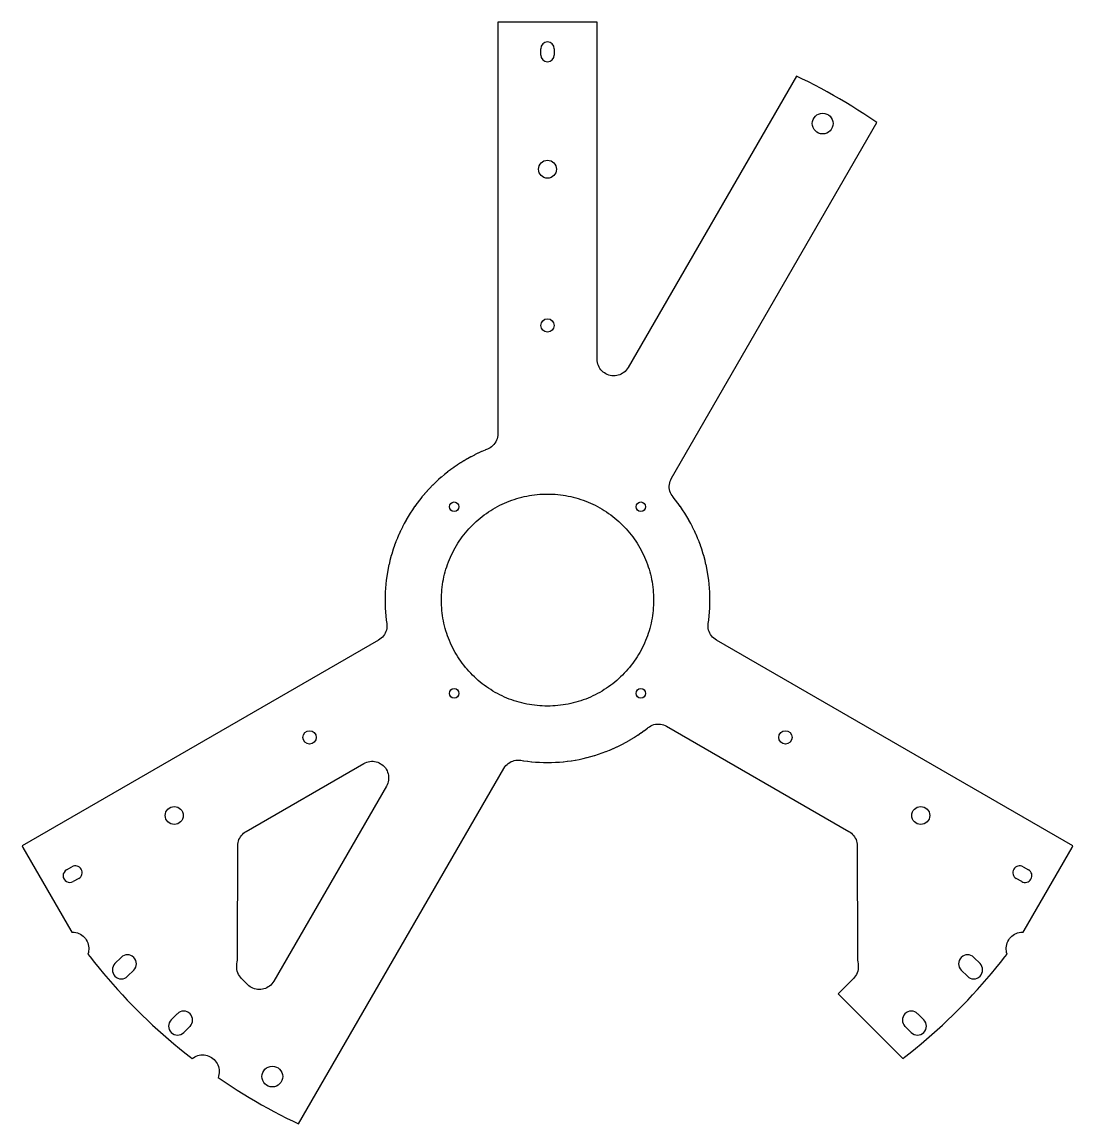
# Model space of a CAD drawing. Header units: millimetres. Extents: x -201 to 201, y -201 to 221.
import ezdxf

# ---------------------------------------------------------------- set-up
doc = ezdxf.new("R2010")
doc.units = ezdxf.units.MM

msp = doc.modelspace()

# ---------------------------------------------------------------- linework, layer by layer
for p, q in [((-18.35, 221.49, 6.35), (-19.05, 221.43, 6.35)), ((-19.05, 221.43, 6.35), (-19.05, 221.33, 6.35)), ((-19.05, 221.33, 6.35), (-19.05, 63.7, 6.35)), ((18.35, 221.49, 6.35), (-18.35, 221.49, 6.35)), ((19.05, 221.43, 6.35), (18.35, 221.49, 6.35)), ((19.05, 221.33, 6.35), (19.05, 221.43, 6.35)), ((19.05, 92.25, 6.35), (19.05, 221.33, 6.35)), ((-2.6, 208.85, 6.35), (-2.6, 211.26, 6.35)), ((2.6, 211.26, 6.35), (2.6, 208.85, 6.35)), ((95.37, 200.75, 6.35), (30.9, 89.08, 6.35)), ((97.48, 199.73, 6.35), (95.37, 200.75, 6.35)), ((99.93, 198.52, 6.35), (97.48, 199.73, 6.35)), ((102.35, 197.28, 6.35), (99.93, 198.52, 6.35)), ((104.77, 196.01, 6.35), (102.35, 197.28, 6.35)), ((107.17, 194.71, 6.35), (104.77, 196.01, 6.35)), ((109.55, 193.38, 6.35), (107.17, 194.71, 6.35)), ((111.91, 192.02, 6.35), (109.55, 193.38, 6.35)), ((114.26, 190.63, 6.35), (111.91, 192.02, 6.35)), ((116.59, 189.21, 6.35), (114.26, 190.63, 6.35)), ((118.9, 187.77, 6.35), (116.59, 189.21, 6.35)), ((121.2, 186.3, 6.35), (118.9, 187.77, 6.35)), ((123.48, 184.79, 6.35), (121.2, 186.3, 6.35)), ((47.5, 46.7, 6.35), (126.17, 182.96, 6.35)), ((125.73, 183.26, 6.35), (123.48, 184.79, 6.35)), ((126.17, 182.96, 6.35), (125.73, 183.26, 6.35)), ((19.08, 91.64, 6.35), (19.05, 92.25, 6.35)), ((19.17, 91.03, 6.35), (19.08, 91.64, 6.35)), ((19.32, 90.43, 6.35), (19.17, 91.03, 6.35)), ((19.52, 89.85, 6.35), (19.32, 90.43, 6.35)), ((19.78, 89.29, 6.35), (19.52, 89.85, 6.35)), ((20.09, 88.76, 6.35), (19.78, 89.29, 6.35)), ((20.46, 88.27, 6.35), (20.09, 88.76, 6.35)), ((30.9, 89.08, 6.35), (30.57, 88.56, 6.35)), ((20.87, 87.81, 6.35), (20.46, 88.27, 6.35)), ((21.32, 87.39, 6.35), (20.87, 87.81, 6.35)), ((21.81, 87.02, 6.35), (21.32, 87.39, 6.35)), ((22.33, 86.69, 6.35), (21.81, 87.02, 6.35)), ((22.88, 86.42, 6.35), (22.33, 86.69, 6.35)), ((23.46, 86.21, 6.35), (22.88, 86.42, 6.35)), ((24.06, 86.05, 6.35), (23.46, 86.21, 6.35)), ((24.66, 85.95, 6.35), (24.06, 86.05, 6.35)), ((25.28, 85.91, 6.35), (24.66, 85.95, 6.35)), ((25.89, 85.92, 6.35), (25.28, 85.91, 6.35)), ((26.5, 86, 6.35), (25.89, 85.92, 6.35)), ((27.1, 86.14, 6.35), (26.5, 86, 6.35)), ((27.69, 86.33, 6.35), (27.1, 86.14, 6.35)), ((28.25, 86.58, 6.35), (27.69, 86.33, 6.35)), ((28.79, 86.88, 6.35), (28.25, 86.58, 6.35)), ((29.29, 87.24, 6.35), (28.79, 86.88, 6.35)), ((29.76, 87.64, 6.35), (29.29, 87.24, 6.35)), ((30.18, 88.08, 6.35), (29.76, 87.64, 6.35)), ((30.57, 88.56, 6.35), (30.18, 88.08, 6.35)), ((-19.05, 63.7, 6.35), (-19.08, 63.07, 6.35)), ((-20.95, 59.17, 6.35), (-21.42, 58.75, 6.35)), ((-20.52, 59.63, 6.35), (-20.95, 59.17, 6.35)), ((-20.14, 60.14, 6.35), (-20.52, 59.63, 6.35)), ((-19.82, 60.68, 6.35), (-20.14, 60.14, 6.35)), ((-19.54, 61.24, 6.35), (-19.82, 60.68, 6.35)), ((-19.33, 61.84, 6.35), (-19.54, 61.24, 6.35)), ((-19.17, 62.45, 6.35), (-19.33, 61.84, 6.35)), ((-19.08, 63.07, 6.35), (-19.17, 62.45, 6.35)), ((-29.3, 54.9, 6.35), (-29.37, 54.86, 6.35)), ((-28.01, 55.57, 6.35), (-29.3, 54.9, 6.35)), ((-27.94, 55.6, 6.35), (-28.01, 55.57, 6.35)), ((-26.64, 56.24, 6.35), (-27.94, 55.6, 6.35)), ((-26.57, 56.27, 6.35), (-26.64, 56.24, 6.35)), ((-25.25, 56.88, 6.35), (-26.57, 56.27, 6.35)), ((-25.18, 56.91, 6.35), (-25.25, 56.88, 6.35)), ((-23.85, 57.48, 6.35), (-25.18, 56.91, 6.35)), ((-23.78, 57.51, 6.35), (-23.85, 57.48, 6.35)), ((-23.04, 57.8, 6.35), (-23.78, 57.51, 6.35)), ((-22.47, 58.06, 6.35), (-23.04, 57.8, 6.35)), ((-21.93, 58.38, 6.35), (-22.47, 58.06, 6.35)), ((-21.42, 58.75, 6.35), (-21.93, 58.38, 6.35)), ((-35.86, 50.86, 6.35), (-37.04, 50.01, 6.35)), ((-35.8, 50.9, 6.35), (-35.86, 50.86, 6.35)), ((-34.61, 51.72, 6.35), (-35.8, 50.9, 6.35)), ((-34.54, 51.76, 6.35), (-34.61, 51.72, 6.35)), ((-33.33, 52.55, 6.35), (-34.54, 51.76, 6.35)), ((-33.26, 52.6, 6.35), (-33.33, 52.55, 6.35)), ((-32.03, 53.36, 6.35), (-33.26, 52.6, 6.35)), ((-31.96, 53.4, 6.35), (-32.03, 53.36, 6.35)), ((-30.71, 54.13, 6.35), (-31.96, 53.4, 6.35)), ((-30.64, 54.16, 6.35), (-30.71, 54.13, 6.35)), ((-29.37, 54.86, 6.35), (-30.64, 54.16, 6.35)), ((-40.68, 47.1, 6.35), (-41.76, 46.14, 6.35)), ((-40.62, 47.15, 6.35), (-40.68, 47.1, 6.35)), ((-39.51, 48.08, 6.35), (-40.62, 47.15, 6.35)), ((-39.45, 48.13, 6.35), (-39.51, 48.08, 6.35)), ((-38.32, 49.03, 6.35), (-39.45, 48.13, 6.35)), ((-38.25, 49.08, 6.35), (-38.32, 49.03, 6.35)), ((-37.1, 49.96, 6.35), (-38.25, 49.08, 6.35)), ((-37.04, 50.01, 6.35), (-37.1, 49.96, 6.35)), ((47.2, 46.13, 6.35), (47.5, 46.7, 6.35)), ((-45.1, 42.88, 6.35), (-46.08, 41.82, 6.35)), ((-45.04, 42.94, 6.35), (-45.1, 42.88, 6.35)), ((-44.03, 43.98, 6.35), (-45.04, 42.94, 6.35)), ((-43.98, 44.03, 6.35), (-44.03, 43.98, 6.35)), ((-42.94, 45.04, 6.35), (-43.98, 44.03, 6.35)), ((-42.88, 45.1, 6.35), (-42.94, 45.04, 6.35)), ((-41.82, 46.08, 6.35), (-42.88, 45.1, 6.35)), ((-41.76, 46.14, 6.35), (-41.82, 46.08, 6.35)), ((46.65, 43.65, 6.35), (46.69, 44.29, 6.35)), ((46.67, 43.01, 6.35), (46.65, 43.65, 6.35)), ((46.75, 42.38, 6.35), (46.67, 43.01, 6.35)), ((46.69, 44.29, 6.35), (46.8, 44.92, 6.35)), ((46.9, 41.75, 6.35), (46.75, 42.38, 6.35)), ((46.8, 44.92, 6.35), (46.97, 45.54, 6.35)), ((46.97, 45.54, 6.35), (47.2, 46.13, 6.35)), ((-49.08, 38.25, 6.35), (-49.96, 37.1, 6.35)), ((-49.03, 38.32, 6.35), (-49.08, 38.25, 6.35)), ((-48.13, 39.45, 6.35), (-49.03, 38.32, 6.35)), ((-48.08, 39.51, 6.35), (-48.13, 39.45, 6.35)), ((-47.15, 40.62, 6.35), (-48.08, 39.51, 6.35)), ((-47.1, 40.68, 6.35), (-47.15, 40.62, 6.35)), ((-46.14, 41.76, 6.35), (-47.1, 40.68, 6.35)), ((-46.08, 41.82, 6.35), (-46.14, 41.76, 6.35)), ((-14.63, 37.92, 6.35), (-13.69, 38.26, 6.35)), ((-13.69, 38.26, 6.35), (-12.75, 38.59, 6.35)), ((-12.75, 38.59, 6.35), (-11.8, 38.89, 6.35)), ((-11.8, 38.89, 6.35), (-10.84, 39.17, 6.35)), ((-10.84, 39.17, 6.35), (-9.87, 39.42, 6.35)), ((-9.87, 39.42, 6.35), (-8.9, 39.65, 6.35)), ((-8.9, 39.65, 6.35), (-7.93, 39.86, 6.35)), ((-7.93, 39.86, 6.35), (-6.95, 40.04, 6.35)), ((-6.95, 40.04, 6.35), (-5.96, 40.2, 6.35)), ((-5.96, 40.2, 6.35), (-4.97, 40.33, 6.35)), ((-4.97, 40.33, 6.35), (-3.98, 40.44, 6.35)), ((-3.98, 40.44, 6.35), (-2.99, 40.53, 6.35)), ((-2.99, 40.53, 6.35), (-1.99, 40.59, 6.35)), ((-1.99, 40.59, 6.35), (-1, 40.63, 6.35)), ((-1, 40.63, 6.35), (0, 40.64, 6.35)), ((0, 40.64, 6.35), (1, 40.63, 6.35)), ((1, 40.63, 6.35), (1.99, 40.59, 6.35)), ((1.99, 40.59, 6.35), (2.99, 40.53, 6.35)), ((2.99, 40.53, 6.35), (3.98, 40.44, 6.35)), ((3.98, 40.44, 6.35), (4.97, 40.33, 6.35)), ((4.97, 40.33, 6.35), (5.96, 40.2, 6.35)), ((5.96, 40.2, 6.35), (6.95, 40.04, 6.35)), ((6.95, 40.04, 6.35), (7.93, 39.86, 6.35)), ((7.93, 39.86, 6.35), (8.9, 39.65, 6.35)), ((8.9, 39.65, 6.35), (9.87, 39.42, 6.35)), ((9.87, 39.42, 6.35), (10.84, 39.17, 6.35)), ((10.84, 39.17, 6.35), (11.8, 38.89, 6.35)), ((11.8, 38.89, 6.35), (12.75, 38.59, 6.35)), ((12.75, 38.59, 6.35), (13.69, 38.26, 6.35)), ((13.69, 38.26, 6.35), (14.63, 37.92, 6.35)), ((47.11, 41.15, 6.35), (46.9, 41.75, 6.35)), ((47.38, 40.57, 6.35), (47.11, 41.15, 6.35)), ((47.7, 40.02, 6.35), (47.38, 40.57, 6.35)), ((48.09, 39.5, 6.35), (47.7, 40.02, 6.35)), ((48.13, 39.45, 6.35), (48.09, 39.5, 6.35)), ((49.03, 38.32, 6.35), (48.13, 39.45, 6.35)), ((49.08, 38.25, 6.35), (49.03, 38.32, 6.35)), ((49.96, 37.1, 6.35), (49.08, 38.25, 6.35)), ((-51.76, 34.54, 6.35), (-52.55, 33.33, 6.35)), ((-51.72, 34.61, 6.35), (-51.76, 34.54, 6.35)), ((-50.9, 35.8, 6.35), (-51.72, 34.61, 6.35)), ((-50.86, 35.86, 6.35), (-50.9, 35.8, 6.35)), ((-50.01, 37.04, 6.35), (-50.86, 35.86, 6.35)), ((-49.96, 37.1, 6.35), (-50.01, 37.04, 6.35)), ((-23.4, 33.23, 6.35), (-22.58, 33.79, 6.35)), ((-22.58, 33.79, 6.35), (-21.74, 34.33, 6.35)), ((-21.74, 34.33, 6.35), (-20.89, 34.86, 6.35)), ((-20.89, 34.86, 6.35), (-20.03, 35.36, 6.35)), ((-20.03, 35.36, 6.35), (-19.16, 35.84, 6.35)), ((-19.16, 35.84, 6.35), (-18.27, 36.3, 6.35)), ((-18.27, 36.3, 6.35), (-17.38, 36.74, 6.35)), ((-17.38, 36.74, 6.35), (-16.47, 37.15, 6.35)), ((-16.47, 37.15, 6.35), (-15.55, 37.55, 6.35)), ((-15.55, 37.55, 6.35), (-14.63, 37.92, 6.35)), ((14.63, 37.92, 6.35), (15.55, 37.55, 6.35)), ((15.55, 37.55, 6.35), (16.47, 37.15, 6.35)), ((16.47, 37.15, 6.35), (17.38, 36.74, 6.35)), ((17.38, 36.74, 6.35), (18.27, 36.3, 6.35)), ((18.27, 36.3, 6.35), (19.16, 35.84, 6.35)), ((19.16, 35.84, 6.35), (20.03, 35.36, 6.35)), ((20.03, 35.36, 6.35), (20.89, 34.86, 6.35)), ((20.89, 34.86, 6.35), (21.74, 34.33, 6.35)), ((21.74, 34.33, 6.35), (22.58, 33.79, 6.35)), ((22.58, 33.79, 6.35), (23.4, 33.23, 6.35)), ((50.01, 37.04, 6.35), (49.96, 37.1, 6.35)), ((50.86, 35.86, 6.35), (50.01, 37.04, 6.35)), ((50.9, 35.8, 6.35), (50.86, 35.86, 6.35)), ((51.72, 34.61, 6.35), (50.9, 35.8, 6.35)), ((51.76, 34.54, 6.35), (51.72, 34.61, 6.35)), ((52.55, 33.33, 6.35), (51.76, 34.54, 6.35)), ((-54.16, 30.64, 6.35), (-54.86, 29.37, 6.35)), ((-54.13, 30.71, 6.35), (-54.16, 30.64, 6.35)), ((-53.4, 31.96, 6.35), (-54.13, 30.71, 6.35)), ((-53.36, 32.03, 6.35), (-53.4, 31.96, 6.35)), ((-52.6, 33.26, 6.35), (-53.36, 32.03, 6.35)), ((-52.55, 33.33, 6.35), (-52.6, 33.26, 6.35)), ((-28.02, 29.43, 6.35), (-27.29, 30.11, 6.35)), ((-27.29, 30.11, 6.35), (-26.54, 30.77, 6.35)), ((-26.54, 30.77, 6.35), (-25.78, 31.42, 6.35)), ((-25.78, 31.42, 6.35), (-25, 32.04, 6.35)), ((-25, 32.04, 6.35), (-24.21, 32.64, 6.35)), ((-24.21, 32.64, 6.35), (-23.4, 33.23, 6.35)), ((23.4, 33.23, 6.35), (24.21, 32.64, 6.35)), ((24.21, 32.64, 6.35), (25, 32.04, 6.35)), ((25, 32.04, 6.35), (25.78, 31.42, 6.35)), ((25.78, 31.42, 6.35), (26.54, 30.77, 6.35)), ((26.54, 30.77, 6.35), (27.29, 30.11, 6.35)), ((27.29, 30.11, 6.35), (28.02, 29.43, 6.35)), ((52.6, 33.26, 6.35), (52.55, 33.33, 6.35)), ((53.36, 32.03, 6.35), (52.6, 33.26, 6.35)), ((53.4, 31.96, 6.35), (53.36, 32.03, 6.35)), ((54.13, 30.71, 6.35), (53.4, 31.96, 6.35)), ((54.16, 30.64, 6.35), (54.13, 30.71, 6.35)), ((54.86, 29.37, 6.35), (54.16, 30.64, 6.35)), ((-56.27, 26.57, 6.35), (-56.88, 25.25, 6.35)), ((-56.24, 26.64, 6.35), (-56.27, 26.57, 6.35)), ((-55.6, 27.94, 6.35), (-56.24, 26.64, 6.35)), ((-55.57, 28.01, 6.35), (-55.6, 27.94, 6.35)), ((-54.9, 29.3, 6.35), (-55.57, 28.01, 6.35)), ((-54.86, 29.37, 6.35), (-54.9, 29.3, 6.35)), ((-32.04, 25, 6.35), (-31.42, 25.78, 6.35)), ((-31.42, 25.78, 6.35), (-30.77, 26.54, 6.35)), ((-30.77, 26.54, 6.35), (-30.11, 27.29, 6.35)), ((-30.11, 27.29, 6.35), (-29.43, 28.02, 6.35)), ((-29.43, 28.02, 6.35), (-28.74, 28.74, 6.35)), ((-28.74, 28.74, 6.35), (-28.02, 29.43, 6.35)), ((28.02, 29.43, 6.35), (28.74, 28.74, 6.35)), ((28.74, 28.74, 6.35), (29.43, 28.02, 6.35)), ((29.43, 28.02, 6.35), (30.11, 27.29, 6.35)), ((30.11, 27.29, 6.35), (30.77, 26.54, 6.35)), ((30.77, 26.54, 6.35), (31.42, 25.78, 6.35)), ((31.42, 25.78, 6.35), (32.04, 25, 6.35)), ((54.9, 29.3, 6.35), (54.86, 29.37, 6.35)), ((55.57, 28.01, 6.35), (54.9, 29.3, 6.35)), ((55.6, 27.94, 6.35), (55.57, 28.01, 6.35)), ((56.24, 26.64, 6.35), (55.6, 27.94, 6.35)), ((56.27, 26.57, 6.35), (56.24, 26.64, 6.35)), ((56.88, 25.25, 6.35), (56.27, 26.57, 6.35)), ((-58.07, 22.36, 6.35), (-58.58, 21, 6.35)), ((-58.05, 22.43, 6.35), (-58.07, 22.36, 6.35)), ((-57.51, 23.78, 6.35), (-58.05, 22.43, 6.35)), ((-57.48, 23.85, 6.35), (-57.51, 23.78, 6.35)), ((-56.91, 25.18, 6.35), (-57.48, 23.85, 6.35)), ((-56.88, 25.25, 6.35), (-56.91, 25.18, 6.35)), ((-34.86, 20.89, 6.35), (-34.33, 21.74, 6.35)), ((-34.33, 21.74, 6.35), (-33.79, 22.58, 6.35)), ((-33.79, 22.58, 6.35), (-33.23, 23.4, 6.35)), ((-33.23, 23.4, 6.35), (-32.64, 24.21, 6.35)), ((-32.64, 24.21, 6.35), (-32.04, 25, 6.35)), ((32.04, 25, 6.35), (32.64, 24.21, 6.35)), ((32.64, 24.21, 6.35), (33.23, 23.4, 6.35)), ((33.23, 23.4, 6.35), (33.79, 22.58, 6.35)), ((33.79, 22.58, 6.35), (34.33, 21.74, 6.35)), ((34.33, 21.74, 6.35), (34.86, 20.89, 6.35)), ((56.91, 25.18, 6.35), (56.88, 25.25, 6.35)), ((57.48, 23.85, 6.35), (56.91, 25.18, 6.35)), ((57.51, 23.78, 6.35), (57.48, 23.85, 6.35)), ((58.05, 22.43, 6.35), (57.51, 23.78, 6.35)), ((58.07, 22.36, 6.35), (58.05, 22.43, 6.35)), ((58.58, 21, 6.35), (58.07, 22.36, 6.35)), ((-59.56, 18.03, 6.35), (-59.96, 16.63, 6.35)), ((-59.54, 18.1, 6.35), (-59.56, 18.03, 6.35)), ((-59.1, 19.48, 6.35), (-59.54, 18.1, 6.35)), ((-59.08, 19.56, 6.35), (-59.1, 19.48, 6.35)), ((-58.6, 20.93, 6.35), (-59.08, 19.56, 6.35)), ((-58.58, 21, 6.35), (-58.6, 20.93, 6.35)), ((-37.15, 16.47, 6.35), (-36.74, 17.38, 6.35)), ((-36.74, 17.38, 6.35), (-36.3, 18.27, 6.35)), ((-36.3, 18.27, 6.35), (-35.84, 19.16, 6.35)), ((-35.84, 19.16, 6.35), (-35.36, 20.03, 6.35)), ((-35.36, 20.03, 6.35), (-34.86, 20.89, 6.35)), ((34.86, 20.89, 6.35), (35.36, 20.03, 6.35)), ((35.36, 20.03, 6.35), (35.84, 19.16, 6.35)), ((35.84, 19.16, 6.35), (36.3, 18.27, 6.35)), ((36.3, 18.27, 6.35), (36.74, 17.38, 6.35)), ((36.74, 17.38, 6.35), (37.15, 16.47, 6.35)), ((58.6, 20.93, 6.35), (58.58, 21, 6.35)), ((59.08, 19.56, 6.35), (58.6, 20.93, 6.35)), ((59.1, 19.48, 6.35), (59.08, 19.56, 6.35)), ((59.54, 18.1, 6.35), (59.1, 19.48, 6.35)), ((59.56, 18.03, 6.35), (59.54, 18.1, 6.35)), ((59.96, 16.63, 6.35), (59.56, 18.03, 6.35)), ((-60.73, 13.6, 6.35), (-61.03, 12.18, 6.35)), ((-60.71, 13.67, 6.35), (-60.73, 13.6, 6.35)), ((-60.37, 15.08, 6.35), (-60.71, 13.67, 6.35)), ((-60.36, 15.16, 6.35), (-60.37, 15.08, 6.35)), ((-59.99, 16.56, 6.35), (-60.36, 15.16, 6.35)), ((-59.96, 16.63, 6.35), (-59.99, 16.56, 6.35)), ((-38.89, 11.8, 6.35), (-38.59, 12.75, 6.35)), ((-38.59, 12.75, 6.35), (-38.26, 13.69, 6.35)), ((-38.26, 13.69, 6.35), (-37.92, 14.63, 6.35)), ((-37.92, 14.63, 6.35), (-37.55, 15.55, 6.35)), ((-37.55, 15.55, 6.35), (-37.15, 16.47, 6.35)), ((37.15, 16.47, 6.35), (37.55, 15.55, 6.35)), ((37.55, 15.55, 6.35), (37.92, 14.63, 6.35)), ((37.92, 14.63, 6.35), (38.26, 13.69, 6.35)), ((38.26, 13.69, 6.35), (38.59, 12.75, 6.35)), ((38.59, 12.75, 6.35), (38.89, 11.8, 6.35)), ((59.99, 16.56, 6.35), (59.96, 16.63, 6.35)), ((60.36, 15.16, 6.35), (59.99, 16.56, 6.35)), ((60.37, 15.08, 6.35), (60.36, 15.16, 6.35)), ((60.71, 13.67, 6.35), (60.37, 15.08, 6.35)), ((60.73, 13.6, 6.35), (60.71, 13.67, 6.35)), ((61.03, 12.18, 6.35), (60.73, 13.6, 6.35)), ((-61.56, 9.09, 6.35), (-61.76, 7.66, 6.35)), ((-61.55, 9.17, 6.35), (-61.56, 9.09, 6.35)), ((-61.32, 10.6, 6.35), (-61.55, 9.17, 6.35)), ((-61.31, 10.68, 6.35), (-61.32, 10.6, 6.35)), ((-61.04, 12.1, 6.35), (-61.31, 10.68, 6.35)), ((-61.03, 12.18, 6.35), (-61.04, 12.1, 6.35)), ((-39.86, 7.93, 6.35), (-39.65, 8.9, 6.35)), ((-39.65, 8.9, 6.35), (-39.42, 9.87, 6.35)), ((-39.42, 9.87, 6.35), (-39.17, 10.84, 6.35)), ((-39.17, 10.84, 6.35), (-38.89, 11.8, 6.35)), ((38.89, 11.8, 6.35), (39.17, 10.84, 6.35)), ((39.17, 10.84, 6.35), (39.42, 9.87, 6.35)), ((39.42, 9.87, 6.35), (39.65, 8.9, 6.35)), ((39.65, 8.9, 6.35), (39.86, 7.93, 6.35)), ((61.04, 12.1, 6.35), (61.03, 12.18, 6.35)), ((61.31, 10.68, 6.35), (61.04, 12.1, 6.35)), ((61.32, 10.6, 6.35), (61.31, 10.68, 6.35)), ((61.55, 9.17, 6.35), (61.32, 10.6, 6.35)), ((61.56, 9.09, 6.35), (61.55, 9.17, 6.35)), ((61.76, 7.66, 6.35), (61.56, 9.09, 6.35)), ((-62.06, 4.54, 6.35), (-62.15, 3.09, 6.35)), ((-61.93, 6.06, 6.35), (-62.06, 4.62, 6.35)), ((-62.06, 4.62, 6.35), (-62.06, 4.54, 6.35)), ((-61.77, 7.58, 6.35), (-61.93, 6.14, 6.35)), ((-61.93, 6.14, 6.35), (-61.93, 6.06, 6.35)), ((-61.76, 7.66, 6.35), (-61.77, 7.58, 6.35)), ((-40.44, 3.98, 6.35), (-40.33, 4.97, 6.35)), ((-40.33, 4.97, 6.35), (-40.2, 5.96, 6.35)), ((-40.2, 5.96, 6.35), (-40.04, 6.95, 6.35)), ((-40.04, 6.95, 6.35), (-39.86, 7.93, 6.35)), ((39.86, 7.93, 6.35), (40.04, 6.95, 6.35)), ((40.04, 6.95, 6.35), (40.2, 5.96, 6.35)), ((40.2, 5.96, 6.35), (40.33, 4.97, 6.35)), ((40.33, 4.97, 6.35), (40.44, 3.98, 6.35)), ((61.77, 7.58, 6.35), (61.76, 7.66, 6.35)), ((61.93, 6.14, 6.35), (61.77, 7.58, 6.35)), ((61.93, 6.06, 6.35), (61.93, 6.14, 6.35)), ((62.06, 4.62, 6.35), (61.93, 6.06, 6.35)), ((62.06, 4.54, 6.35), (62.06, 4.62, 6.35)), ((62.15, 3.09, 6.35), (62.06, 4.54, 6.35)), ((-62.21, 1.49, 6.35), (-62.23, 0.04, 6.35)), ((-62.23, 0.04, 6.35), (-62.23, -0.04, 6.35)), ((-62.16, 3.01, 6.35), (-62.21, 1.57, 6.35)), ((-62.21, 1.57, 6.35), (-62.21, 1.49, 6.35)), ((-62.15, 3.09, 6.35), (-62.16, 3.01, 6.35)), ((-40.64, 0, 6.35), (-40.63, 1, 6.35)), ((-40.63, -1, 6.35), (-40.64, 0, 6.35)), ((-40.63, 1, 6.35), (-40.59, 1.99, 6.35)), ((-40.59, 1.99, 6.35), (-40.53, 2.99, 6.35)), ((-40.53, 2.99, 6.35), (-40.44, 3.98, 6.35)), ((40.44, 3.98, 6.35), (40.53, 2.99, 6.35)), ((40.53, 2.99, 6.35), (40.59, 1.99, 6.35)), ((40.59, 1.99, 6.35), (40.63, 1, 6.35)), ((40.63, 1, 6.35), (40.64, 0, 6.35)), ((40.64, 0, 6.35), (40.63, -1, 6.35)), ((62.16, 3.01, 6.35), (62.15, 3.09, 6.35)), ((62.21, 1.57, 6.35), (62.16, 3.01, 6.35)), ((62.21, 1.49, 6.35), (62.21, 1.57, 6.35)), ((62.23, 0.04, 6.35), (62.21, 1.49, 6.35)), ((62.23, -0.04, 6.35), (62.23, 0.04, 6.35)), ((-62.23, -0.04, 6.35), (-62.21, -1.49, 6.35)), ((-62.21, -1.49, 6.35), (-62.21, -1.57, 6.35)), ((-62.21, -1.57, 6.35), (-62.16, -3.01, 6.35)), ((-62.16, -3.01, 6.35), (-62.15, -3.09, 6.35)), ((-62.15, -3.09, 6.35), (-62.06, -4.54, 6.35)), ((-40.59, -1.99, 6.35), (-40.63, -1, 6.35)), ((-40.53, -2.99, 6.35), (-40.59, -1.99, 6.35)), ((-40.44, -3.98, 6.35), (-40.53, -2.99, 6.35)), ((-40.33, -4.97, 6.35), (-40.44, -3.98, 6.35)), ((40.44, -3.98, 6.35), (40.33, -4.97, 6.35)), ((40.53, -2.99, 6.35), (40.44, -3.98, 6.35)), ((40.59, -1.99, 6.35), (40.53, -2.99, 6.35)), ((40.63, -1, 6.35), (40.59, -1.99, 6.35)), ((62.06, -4.54, 6.35), (62.15, -3.09, 6.35)), ((62.15, -3.09, 6.35), (62.16, -3.01, 6.35)), ((62.16, -3.01, 6.35), (62.21, -1.57, 6.35)), ((62.21, -1.49, 6.35), (62.23, -0.04, 6.35)), ((62.21, -1.57, 6.35), (62.21, -1.49, 6.35)), ((-62.06, -4.54, 6.35), (-62.06, -4.62, 6.35)), ((-62.06, -4.62, 6.35), (-61.93, -6.06, 6.35)), ((-61.93, -6.06, 6.35), (-61.93, -6.14, 6.35)), ((-61.93, -6.14, 6.35), (-61.77, -7.58, 6.35)), ((-61.77, -7.58, 6.35), (-61.76, -7.66, 6.35)), ((-61.76, -7.66, 6.35), (-61.57, -9, 6.35)), ((-40.2, -5.96, 6.35), (-40.33, -4.97, 6.35)), ((-40.04, -6.95, 6.35), (-40.2, -5.96, 6.35)), ((-39.86, -7.93, 6.35), (-40.04, -6.95, 6.35)), ((-39.65, -8.9, 6.35), (-39.86, -7.93, 6.35)), ((39.86, -7.93, 6.35), (39.65, -8.9, 6.35)), ((40.04, -6.95, 6.35), (39.86, -7.93, 6.35)), ((40.2, -5.96, 6.35), (40.04, -6.95, 6.35)), ((40.33, -4.97, 6.35), (40.2, -5.96, 6.35)), ((61.57, -9, 6.35), (61.76, -7.66, 6.35)), ((61.76, -7.66, 6.35), (61.77, -7.58, 6.35)), ((61.77, -7.58, 6.35), (61.93, -6.14, 6.35)), ((61.93, -6.06, 6.35), (62.06, -4.62, 6.35)), ((61.93, -6.14, 6.35), (61.93, -6.06, 6.35)), ((62.06, -4.62, 6.35), (62.06, -4.54, 6.35)), ((-62.17, -12.65, 6.35), (-62.47, -13.2, 6.35)), ((-61.92, -12.08, 6.35), (-62.17, -12.65, 6.35)), ((-61.73, -11.48, 6.35), (-61.92, -12.08, 6.35)), ((-61.6, -10.87, 6.35), (-61.73, -11.48, 6.35)), ((-61.53, -10.25, 6.35), (-61.6, -10.87, 6.35)), ((-61.57, -9, 6.35), (-61.52, -9.62, 6.35)), ((-61.52, -9.62, 6.35), (-61.53, -10.25, 6.35)), ((-39.42, -9.87, 6.35), (-39.65, -8.9, 6.35)), ((-39.17, -10.84, 6.35), (-39.42, -9.87, 6.35)), ((-38.89, -11.8, 6.35), (-39.17, -10.84, 6.35)), ((-38.59, -12.75, 6.35), (-38.89, -11.8, 6.35)), ((38.89, -11.8, 6.35), (38.59, -12.75, 6.35)), ((39.17, -10.84, 6.35), (38.89, -11.8, 6.35)), ((39.42, -9.87, 6.35), (39.17, -10.84, 6.35)), ((39.65, -8.9, 6.35), (39.42, -9.87, 6.35)), ((61.52, -9.62, 6.35), (61.57, -9, 6.35)), ((61.53, -10.25, 6.35), (61.52, -9.62, 6.35)), ((61.6, -10.87, 6.35), (61.53, -10.25, 6.35)), ((61.73, -11.48, 6.35), (61.6, -10.87, 6.35)), ((61.92, -12.08, 6.35), (61.73, -11.48, 6.35)), ((62.17, -12.65, 6.35), (61.92, -12.08, 6.35)), ((62.47, -13.2, 6.35), (62.17, -12.65, 6.35)), ((-64.69, -15.35, 6.35), (-201.2, -94.17, 6.35)), ((-64.17, -15.01, 6.35), (-64.69, -15.35, 6.35)), ((-63.68, -14.62, 6.35), (-64.17, -15.01, 6.35)), ((-63.23, -14.19, 6.35), (-63.68, -14.62, 6.35)), ((-62.82, -13.71, 6.35), (-63.23, -14.19, 6.35)), ((-62.47, -13.2, 6.35), (-62.82, -13.71, 6.35)), ((-38.26, -13.69, 6.35), (-38.59, -12.75, 6.35)), ((-37.92, -14.63, 6.35), (-38.26, -13.69, 6.35)), ((-37.55, -15.55, 6.35), (-37.92, -14.63, 6.35)), ((-37.15, -16.47, 6.35), (-37.55, -15.55, 6.35)), ((-36.74, -17.38, 6.35), (-37.15, -16.47, 6.35)), ((37.15, -16.47, 6.35), (36.74, -17.38, 6.35)), ((37.55, -15.55, 6.35), (37.15, -16.47, 6.35)), ((37.92, -14.63, 6.35), (37.55, -15.55, 6.35)), ((38.26, -13.69, 6.35), (37.92, -14.63, 6.35)), ((38.59, -12.75, 6.35), (38.26, -13.69, 6.35)), ((62.82, -13.71, 6.35), (62.47, -13.2, 6.35)), ((63.23, -14.19, 6.35), (62.82, -13.71, 6.35)), ((63.68, -14.62, 6.35), (63.23, -14.19, 6.35)), ((64.17, -15.01, 6.35), (63.68, -14.62, 6.35)), ((64.69, -15.35, 6.35), (64.17, -15.01, 6.35)), ((201.2, -94.17, 6.35), (64.69, -15.35, 6.35)), ((-36.3, -18.27, 6.35), (-36.74, -17.38, 6.35)), ((-35.84, -19.16, 6.35), (-36.3, -18.27, 6.35)), ((-35.36, -20.03, 6.35), (-35.84, -19.16, 6.35)), ((-34.86, -20.89, 6.35), (-35.36, -20.03, 6.35)), ((-34.33, -21.74, 6.35), (-34.86, -20.89, 6.35)), ((34.86, -20.89, 6.35), (34.33, -21.74, 6.35)), ((35.36, -20.03, 6.35), (34.86, -20.89, 6.35)), ((35.84, -19.16, 6.35), (35.36, -20.03, 6.35)), ((36.3, -18.27, 6.35), (35.84, -19.16, 6.35)), ((36.74, -17.38, 6.35), (36.3, -18.27, 6.35)), ((-33.79, -22.58, 6.35), (-34.33, -21.74, 6.35)), ((-33.23, -23.4, 6.35), (-33.79, -22.58, 6.35)), ((-32.64, -24.21, 6.35), (-33.23, -23.4, 6.35)), ((-32.04, -25, 6.35), (-32.64, -24.21, 6.35)), ((-31.42, -25.78, 6.35), (-32.04, -25, 6.35)), ((32.04, -25, 6.35), (31.42, -25.78, 6.35)), ((32.64, -24.21, 6.35), (32.04, -25, 6.35)), ((33.23, -23.4, 6.35), (32.64, -24.21, 6.35)), ((33.79, -22.58, 6.35), (33.23, -23.4, 6.35)), ((34.33, -21.74, 6.35), (33.79, -22.58, 6.35)), ((-30.77, -26.54, 6.35), (-31.42, -25.78, 6.35)), ((-30.11, -27.29, 6.35), (-30.77, -26.54, 6.35)), ((-29.43, -28.02, 6.35), (-30.11, -27.29, 6.35)), ((-28.74, -28.74, 6.35), (-29.43, -28.02, 6.35)), ((-28.02, -29.43, 6.35), (-28.74, -28.74, 6.35)), ((-27.29, -30.11, 6.35), (-28.02, -29.43, 6.35)), ((28.02, -29.43, 6.35), (27.29, -30.11, 6.35)), ((28.74, -28.74, 6.35), (28.02, -29.43, 6.35)), ((29.43, -28.02, 6.35), (28.74, -28.74, 6.35)), ((30.11, -27.29, 6.35), (29.43, -28.02, 6.35)), ((30.77, -26.54, 6.35), (30.11, -27.29, 6.35)), ((31.42, -25.78, 6.35), (30.77, -26.54, 6.35)), ((-26.54, -30.77, 6.35), (-27.29, -30.11, 6.35)), ((-25.78, -31.42, 6.35), (-26.54, -30.77, 6.35)), ((-25, -32.04, 6.35), (-25.78, -31.42, 6.35)), ((-24.21, -32.64, 6.35), (-25, -32.04, 6.35)), ((-23.4, -33.23, 6.35), (-24.21, -32.64, 6.35)), ((-22.58, -33.79, 6.35), (-23.4, -33.23, 6.35)), ((23.4, -33.23, 6.35), (22.58, -33.79, 6.35)), ((24.21, -32.64, 6.35), (23.4, -33.23, 6.35)), ((25, -32.04, 6.35), (24.21, -32.64, 6.35)), ((25.78, -31.42, 6.35), (25, -32.04, 6.35)), ((26.54, -30.77, 6.35), (25.78, -31.42, 6.35)), ((27.29, -30.11, 6.35), (26.54, -30.77, 6.35)), ((-21.74, -34.33, 6.35), (-22.58, -33.79, 6.35)), ((-20.89, -34.86, 6.35), (-21.74, -34.33, 6.35)), ((-20.03, -35.36, 6.35), (-20.89, -34.86, 6.35)), ((-19.16, -35.84, 6.35), (-20.03, -35.36, 6.35)), ((-18.27, -36.3, 6.35), (-19.16, -35.84, 6.35)), ((-17.38, -36.74, 6.35), (-18.27, -36.3, 6.35)), ((-16.47, -37.15, 6.35), (-17.38, -36.74, 6.35)), ((-15.55, -37.55, 6.35), (-16.47, -37.15, 6.35)), ((-14.63, -37.92, 6.35), (-15.55, -37.55, 6.35)), ((-13.69, -38.26, 6.35), (-14.63, -37.92, 6.35)), ((14.63, -37.92, 6.35), (13.69, -38.26, 6.35)), ((15.55, -37.55, 6.35), (14.63, -37.92, 6.35)), ((16.47, -37.15, 6.35), (15.55, -37.55, 6.35)), ((17.38, -36.74, 6.35), (16.47, -37.15, 6.35)), ((18.27, -36.3, 6.35), (17.38, -36.74, 6.35)), ((19.16, -35.84, 6.35), (18.27, -36.3, 6.35)), ((20.03, -35.36, 6.35), (19.16, -35.84, 6.35)), ((20.89, -34.86, 6.35), (20.03, -35.36, 6.35)), ((21.74, -34.33, 6.35), (20.89, -34.86, 6.35)), ((22.58, -33.79, 6.35), (21.74, -34.33, 6.35)), ((-12.75, -38.59, 6.35), (-13.69, -38.26, 6.35)), ((-11.8, -38.89, 6.35), (-12.75, -38.59, 6.35)), ((-10.84, -39.17, 6.35), (-11.8, -38.89, 6.35)), ((-9.87, -39.42, 6.35), (-10.84, -39.17, 6.35)), ((-8.9, -39.65, 6.35), (-9.87, -39.42, 6.35)), ((-7.93, -39.86, 6.35), (-8.9, -39.65, 6.35)), ((-6.95, -40.04, 6.35), (-7.93, -39.86, 6.35)), ((-5.96, -40.2, 6.35), (-6.95, -40.04, 6.35)), ((-4.97, -40.33, 6.35), (-5.96, -40.2, 6.35)), ((-3.98, -40.44, 6.35), (-4.97, -40.33, 6.35)), ((-2.99, -40.53, 6.35), (-3.98, -40.44, 6.35)), ((-1.99, -40.59, 6.35), (-2.99, -40.53, 6.35)), ((-1, -40.63, 6.35), (-1.99, -40.59, 6.35)), ((0, -40.64, 6.35), (-1, -40.63, 6.35)), ((1, -40.63, 6.35), (0, -40.64, 6.35)), ((1.99, -40.59, 6.35), (1, -40.63, 6.35)), ((2.99, -40.53, 6.35), (1.99, -40.59, 6.35)), ((3.98, -40.44, 6.35), (2.99, -40.53, 6.35)), ((4.97, -40.33, 6.35), (3.98, -40.44, 6.35)), ((5.96, -40.2, 6.35), (4.97, -40.33, 6.35)), ((6.95, -40.04, 6.35), (5.96, -40.2, 6.35)), ((7.93, -39.86, 6.35), (6.95, -40.04, 6.35)), ((8.9, -39.65, 6.35), (7.93, -39.86, 6.35)), ((9.87, -39.42, 6.35), (8.9, -39.65, 6.35)), ((10.84, -39.17, 6.35), (9.87, -39.42, 6.35)), ((11.8, -38.89, 6.35), (10.84, -39.17, 6.35)), ((12.75, -38.59, 6.35), (11.8, -38.89, 6.35)), ((13.69, -38.26, 6.35), (12.75, -38.59, 6.35)), ((35.86, -50.86, 6.35), (37.04, -50.01, 6.35)), ((37.04, -50.01, 6.35), (37.1, -49.96, 6.35)), ((37.1, -49.96, 6.35), (38.25, -49.08, 6.35)), ((38.25, -49.08, 6.35), (38.32, -49.03, 6.35)), ((38.32, -49.03, 6.35), (38.5, -48.89, 6.35)), ((38.5, -48.89, 6.35), (39.01, -48.52, 6.35)), ((39.01, -48.52, 6.35), (39.56, -48.2, 6.35)), ((39.56, -48.2, 6.35), (40.14, -47.94, 6.35)), ((40.14, -47.94, 6.35), (40.74, -47.74, 6.35)), ((40.74, -47.74, 6.35), (41.36, -47.59, 6.35)), ((41.36, -47.59, 6.35), (41.99, -47.52, 6.35)), ((41.99, -47.52, 6.35), (42.62, -47.5, 6.35)), ((42.62, -47.5, 6.35), (43.25, -47.55, 6.35)), ((43.25, -47.55, 6.35), (43.88, -47.66, 6.35)), ((43.88, -47.66, 6.35), (44.49, -47.83, 6.35)), ((44.49, -47.83, 6.35), (45.08, -48.06, 6.35)), ((45.08, -48.06, 6.35), (45.64, -48.35, 6.35)), ((45.64, -48.35, 6.35), (115.46, -88.66, 6.35)), ((29.3, -54.9, 6.35), (29.37, -54.86, 6.35)), ((29.37, -54.86, 6.35), (30.64, -54.16, 6.35)), ((30.64, -54.16, 6.35), (30.71, -54.13, 6.35)), ((30.71, -54.13, 6.35), (31.96, -53.4, 6.35)), ((31.96, -53.4, 6.35), (32.03, -53.36, 6.35)), ((32.03, -53.36, 6.35), (33.26, -52.6, 6.35)), ((33.26, -52.6, 6.35), (33.33, -52.55, 6.35)), ((33.33, -52.55, 6.35), (34.54, -51.76, 6.35)), ((34.54, -51.76, 6.35), (34.61, -51.72, 6.35)), ((34.61, -51.72, 6.35), (35.8, -50.9, 6.35)), ((35.8, -50.9, 6.35), (35.86, -50.86, 6.35)), ((18.1, -59.54, 6.35), (19.48, -59.1, 6.35)), ((19.48, -59.1, 6.35), (19.56, -59.08, 6.35)), ((19.56, -59.08, 6.35), (20.93, -58.6, 6.35)), ((20.93, -58.6, 6.35), (21, -58.58, 6.35)), ((21, -58.58, 6.35), (22.36, -58.07, 6.35)), ((22.36, -58.07, 6.35), (22.43, -58.05, 6.35)), ((22.43, -58.05, 6.35), (23.78, -57.51, 6.35)), ((23.78, -57.51, 6.35), (23.85, -57.48, 6.35)), ((23.85, -57.48, 6.35), (25.18, -56.91, 6.35)), ((25.18, -56.91, 6.35), (25.25, -56.88, 6.35)), ((25.25, -56.88, 6.35), (26.57, -56.27, 6.35)), ((26.57, -56.27, 6.35), (26.64, -56.24, 6.35)), ((26.64, -56.24, 6.35), (27.94, -55.6, 6.35)), ((27.94, -55.6, 6.35), (28.01, -55.57, 6.35)), ((28.01, -55.57, 6.35), (29.3, -54.9, 6.35)), ((-115.46, -88.66, 6.35), (-70.37, -62.62, 6.35)), ((-70.37, -62.62, 6.35), (-69.82, -62.34, 6.35)), ((-69.82, -62.34, 6.35), (-69.25, -62.12, 6.35)), ((-69.25, -62.12, 6.35), (-68.66, -61.95, 6.35)), ((-68.66, -61.95, 6.35), (-68.05, -61.83, 6.35)), ((-68.05, -61.83, 6.35), (-67.44, -61.78, 6.35)), ((-67.44, -61.78, 6.35), (-66.83, -61.78, 6.35)), ((-66.83, -61.78, 6.35), (-66.21, -61.85, 6.35)), ((-66.21, -61.85, 6.35), (-65.61, -61.97, 6.35)), ((-65.61, -61.97, 6.35), (-65.02, -62.16, 6.35)), ((-65.02, -62.16, 6.35), (-64.46, -62.4, 6.35)), ((-64.46, -62.4, 6.35), (-63.91, -62.69, 6.35)), ((-63.91, -62.69, 6.35), (-63.4, -63.03, 6.35)), ((-63.4, -63.03, 6.35), (-62.93, -63.42, 6.35)), ((-15.95, -63.45, 6.35), (-15.51, -62.99, 6.35)), ((-15.51, -62.99, 6.35), (-15.02, -62.58, 6.35)), ((-15.02, -62.58, 6.35), (-14.49, -62.22, 6.35)), ((-14.49, -62.22, 6.35), (-13.92, -61.92, 6.35)), ((-13.92, -61.92, 6.35), (-13.34, -61.68, 6.35)), ((-13.34, -61.68, 6.35), (-12.72, -61.49, 6.35)), ((-12.72, -61.49, 6.35), (-12.1, -61.37, 6.35)), ((-12.1, -61.37, 6.35), (-11.46, -61.31, 6.35)), ((-11.46, -61.31, 6.35), (-10.82, -61.32, 6.35)), ((-10.82, -61.32, 6.35), (-10.19, -61.39, 6.35)), ((-10.19, -61.39, 6.35), (-9.17, -61.55, 6.35)), ((-9.17, -61.55, 6.35), (-9.09, -61.56, 6.35)), ((-9.09, -61.56, 6.35), (-7.66, -61.76, 6.35)), ((-7.66, -61.76, 6.35), (-7.58, -61.77, 6.35)), ((-7.58, -61.77, 6.35), (-6.14, -61.93, 6.35)), ((-6.14, -61.93, 6.35), (-6.06, -61.93, 6.35)), ((-6.06, -61.93, 6.35), (-4.62, -62.06, 6.35)), ((-4.62, -62.06, 6.35), (-4.54, -62.06, 6.35)), ((-4.54, -62.06, 6.35), (-3.09, -62.15, 6.35)), ((-3.09, -62.15, 6.35), (-3.01, -62.16, 6.35)), ((-3.01, -62.16, 6.35), (-1.57, -62.21, 6.35)), ((-1.57, -62.21, 6.35), (-1.49, -62.21, 6.35)), ((-1.49, -62.21, 6.35), (-0.04, -62.23, 6.35)), ((-0.04, -62.23, 6.35), (0.04, -62.23, 6.35)), ((0.04, -62.23, 6.35), (1.49, -62.21, 6.35)), ((1.49, -62.21, 6.35), (1.57, -62.21, 6.35)), ((1.57, -62.21, 6.35), (3.01, -62.16, 6.35)), ((3.01, -62.16, 6.35), (3.09, -62.15, 6.35)), ((3.09, -62.15, 6.35), (4.54, -62.06, 6.35)), ((4.54, -62.06, 6.35), (4.62, -62.06, 6.35)), ((4.62, -62.06, 6.35), (6.06, -61.93, 6.35)), ((6.06, -61.93, 6.35), (6.14, -61.93, 6.35)), ((6.14, -61.93, 6.35), (7.58, -61.77, 6.35)), ((7.58, -61.77, 6.35), (7.66, -61.76, 6.35)), ((7.66, -61.76, 6.35), (9.09, -61.56, 6.35)), ((9.09, -61.56, 6.35), (9.17, -61.55, 6.35)), ((9.17, -61.55, 6.35), (10.6, -61.32, 6.35)), ((10.6, -61.32, 6.35), (10.68, -61.31, 6.35)), ((10.68, -61.31, 6.35), (12.1, -61.04, 6.35)), ((12.1, -61.04, 6.35), (12.18, -61.03, 6.35)), ((12.18, -61.03, 6.35), (13.6, -60.73, 6.35)), ((13.6, -60.73, 6.35), (13.67, -60.71, 6.35)), ((13.67, -60.71, 6.35), (15.08, -60.37, 6.35)), ((15.08, -60.37, 6.35), (15.16, -60.36, 6.35)), ((15.16, -60.36, 6.35), (16.56, -59.99, 6.35)), ((16.56, -59.99, 6.35), (16.63, -59.96, 6.35)), ((16.63, -59.96, 6.35), (18.03, -59.56, 6.35)), ((18.03, -59.56, 6.35), (18.1, -59.54, 6.35)), ((-95.37, -200.75, 6.35), (-16.7, -64.48, 6.35)), ((-62.93, -63.42, 6.35), (-62.49, -63.86, 6.35)), ((-62.49, -63.86, 6.35), (-62.1, -64.33, 6.35)), ((-62.1, -64.33, 6.35), (-61.76, -64.84, 6.35)), ((-61.76, -64.84, 6.35), (-61.47, -65.38, 6.35)), ((-61.47, -65.38, 6.35), (-61.23, -65.95, 6.35)), ((-61.23, -65.95, 6.35), (-61.05, -66.54, 6.35)), ((-61.05, -66.54, 6.35), (-60.92, -67.14, 6.35)), ((-60.92, -67.14, 6.35), (-60.86, -67.75, 6.35)), ((-16.7, -64.48, 6.35), (-16.35, -63.94, 6.35)), ((-16.35, -63.94, 6.35), (-15.95, -63.45, 6.35)), ((-61.7, -71.3, 6.35), (-104.86, -146.06, 6.35)), ((-61.41, -70.75, 6.35), (-61.7, -71.3, 6.35)), ((-61.19, -70.18, 6.35), (-61.41, -70.75, 6.35)), ((-61.02, -69.59, 6.35), (-61.19, -70.18, 6.35)), ((-60.9, -68.98, 6.35), (-61.02, -69.59, 6.35)), ((-60.85, -68.37, 6.35), (-60.9, -68.98, 6.35)), ((-60.86, -67.75, 6.35), (-60.85, -68.37, 6.35)), ((-115.97, -88.98, 6.35), (-115.46, -88.66, 6.35)), ((115.46, -88.66, 6.35), (115.97, -88.98, 6.35)), ((-118.52, -92.94, 6.35), (-118.37, -92.36, 6.35)), ((-118.37, -92.36, 6.35), (-118.18, -91.79, 6.35)), ((-118.18, -91.79, 6.35), (-117.92, -91.24, 6.35)), ((-117.92, -91.24, 6.35), (-117.62, -90.72, 6.35)), ((-117.62, -90.72, 6.35), (-117.27, -90.23, 6.35)), ((-117.27, -90.23, 6.35), (-116.88, -89.77, 6.35)), ((-116.88, -89.77, 6.35), (-116.44, -89.36, 6.35)), ((-116.44, -89.36, 6.35), (-115.97, -88.98, 6.35)), ((115.97, -88.98, 6.35), (116.44, -89.36, 6.35)), ((116.44, -89.36, 6.35), (116.88, -89.77, 6.35)), ((116.88, -89.77, 6.35), (117.27, -90.23, 6.35)), ((117.27, -90.23, 6.35), (117.62, -90.72, 6.35)), ((117.62, -90.72, 6.35), (117.92, -91.24, 6.35)), ((117.92, -91.24, 6.35), (118.18, -91.79, 6.35)), ((118.18, -91.79, 6.35), (118.37, -92.36, 6.35)), ((118.37, -92.36, 6.35), (118.52, -92.94, 6.35)), ((-201.2, -94.17, 6.35), (-201.29, -94.22, 6.35)), ((-201.29, -94.22, 6.35), (-201, -94.83, 6.35)), ((-201, -94.83, 6.35), (-182.64, -126.63, 6.35)), ((-118.72, -136.43, 6.35), (-118.63, -94.14, 6.35)), ((-118.63, -94.14, 6.35), (-118.6, -93.54, 6.35)), ((-118.6, -93.54, 6.35), (-118.52, -92.94, 6.35)), ((118.52, -92.94, 6.35), (118.6, -93.54, 6.35)), ((118.6, -93.54, 6.35), (118.63, -94.14, 6.35)), ((118.63, -94.14, 6.35), (118.72, -136.43, 6.35)), ((182.64, -126.63, 6.35), (201, -94.83, 6.35)), ((201, -94.83, 6.35), (201.29, -94.22, 6.35)), ((201.29, -94.22, 6.35), (201.2, -94.17, 6.35)), ((-184.26, -103.38, 6.35), (-182.17, -102.17, 6.35)), ((182.17, -102.17, 6.35), (184.26, -103.38, 6.35)), ((-179.57, -106.68, 6.35), (-181.66, -107.89, 6.35)), ((181.66, -107.89, 6.35), (179.57, -106.68, 6.35)), ((-182.64, -126.63, 6.35), (-182.22, -127.24, 6.35)), ((182.22, -127.24, 6.35), (182.64, -126.63, 6.35)), ((-182.22, -127.24, 6.35), (-181.99, -127.24, 6.35)), ((-181.99, -127.24, 6.35), (-181.95, -127.24, 6.35)), ((-181.95, -127.24, 6.35), (-181.32, -127.28, 6.35)), ((-181.32, -127.28, 6.35), (-180.69, -127.39, 6.35)), ((-180.69, -127.39, 6.35), (-180.08, -127.55, 6.35)), ((-180.08, -127.55, 6.35), (-179.49, -127.78, 6.35)), ((-179.49, -127.78, 6.35), (-178.93, -128.06, 6.35)), ((-178.93, -128.06, 6.35), (-178.39, -128.4, 6.35)), ((-178.39, -128.4, 6.35), (-177.9, -128.79, 6.35)), ((-177.9, -128.79, 6.35), (-177.44, -129.23, 6.35)), ((-177.44, -129.23, 6.35), (-177.03, -129.71, 6.35)), ((-177.03, -129.71, 6.35), (-176.67, -130.23, 6.35)), ((-176.67, -130.23, 6.35), (-176.36, -130.78, 6.35)), ((-176.36, -130.78, 6.35), (-176.11, -131.36, 6.35)), ((176.11, -131.36, 6.35), (176.36, -130.78, 6.35)), ((176.36, -130.78, 6.35), (176.67, -130.23, 6.35)), ((176.67, -130.23, 6.35), (177.03, -129.71, 6.35)), ((177.03, -129.71, 6.35), (177.44, -129.23, 6.35)), ((177.44, -129.23, 6.35), (177.9, -128.79, 6.35)), ((177.9, -128.79, 6.35), (178.39, -128.4, 6.35)), ((178.39, -128.4, 6.35), (178.93, -128.06, 6.35)), ((178.93, -128.06, 6.35), (179.49, -127.78, 6.35)), ((179.49, -127.78, 6.35), (180.08, -127.55, 6.35)), ((180.08, -127.55, 6.35), (180.69, -127.39, 6.35)), ((180.69, -127.39, 6.35), (181.32, -127.28, 6.35)), ((181.32, -127.28, 6.35), (181.95, -127.24, 6.35)), ((181.95, -127.24, 6.35), (181.99, -127.24, 6.35)), ((181.99, -127.24, 6.35), (182.22, -127.24, 6.35)), ((-176.11, -131.36, 6.35), (-175.92, -131.96, 6.35)), ((-175.89, -135.09, 6.35), (-176.05, -135.64, 6.35)), ((-175.92, -131.96, 6.35), (-175.79, -132.58, 6.35)), ((-175.77, -134.47, 6.35), (-175.89, -135.09, 6.35)), ((-175.79, -132.58, 6.35), (-175.72, -133.21, 6.35)), ((-175.71, -133.84, 6.35), (-175.77, -134.47, 6.35)), ((-175.72, -133.21, 6.35), (-175.71, -133.84, 6.35)), ((175.71, -133.84, 6.35), (175.72, -133.21, 6.35)), ((175.77, -134.47, 6.35), (175.71, -133.84, 6.35)), ((175.72, -133.21, 6.35), (175.79, -132.58, 6.35)), ((175.89, -135.09, 6.35), (175.77, -134.47, 6.35)), ((175.79, -132.58, 6.35), (175.92, -131.96, 6.35)), ((176.05, -135.64, 6.35), (175.89, -135.09, 6.35)), ((175.92, -131.96, 6.35), (176.11, -131.36, 6.35)), ((-176.05, -135.64, 6.35), (-175.21, -136.74, 6.35)), ((-175.21, -136.74, 6.35), (-173.52, -138.88, 6.35)), ((-173.52, -138.88, 6.35), (-171.8, -140.99, 6.35)), ((-165.69, -139.28, 6.35), (-163.35, -136.95, 6.35)), ((-119.01, -139.59, 6.35), (-118.83, -138.4, 6.35)), ((-118.83, -138.4, 6.35), (-118.8, -138.09, 6.35)), ((-118.8, -138.09, 6.35), (-118.72, -136.57, 6.35)), ((-118.72, -136.57, 6.35), (-118.72, -136.43, 6.35)), ((118.72, -136.43, 6.35), (118.72, -136.57, 6.35)), ((118.72, -136.57, 6.35), (118.8, -138.09, 6.35)), ((118.8, -138.09, 6.35), (118.83, -138.4, 6.35)), ((118.83, -138.4, 6.35), (119.01, -139.59, 6.35)), ((163.35, -136.95, 6.35), (165.69, -139.28, 6.35)), ((171.8, -140.99, 6.35), (173.52, -138.88, 6.35)), ((173.52, -138.88, 6.35), (175.21, -136.74, 6.35)), ((175.21, -136.74, 6.35), (176.05, -135.64, 6.35)), ((-171.8, -140.99, 6.35), (-170.06, -143.09, 6.35)), ((-170.06, -143.09, 6.35), (-168.29, -145.17, 6.35)), ((-158.5, -141.8, 6.35), (-160.84, -144.13, 6.35)), ((-119.07, -140.24, 6.35), (-119.01, -139.59, 6.35)), ((-119.06, -140.9, 6.35), (-119.07, -140.24, 6.35)), ((-118.99, -141.55, 6.35), (-119.06, -140.9, 6.35)), ((-118.85, -142.2, 6.35), (-118.99, -141.55, 6.35)), ((-118.64, -142.82, 6.35), (-118.85, -142.2, 6.35)), ((-118.37, -143.42, 6.35), (-118.64, -142.82, 6.35)), ((-118.04, -143.99, 6.35), (-118.37, -143.42, 6.35)), ((118.37, -143.42, 6.35), (118.04, -143.99, 6.35)), ((118.64, -142.82, 6.35), (118.37, -143.42, 6.35)), ((118.85, -142.2, 6.35), (118.64, -142.82, 6.35)), ((118.99, -141.55, 6.35), (118.85, -142.2, 6.35)), ((119.06, -140.9, 6.35), (118.99, -141.55, 6.35)), ((119.01, -139.59, 6.35), (119.07, -140.24, 6.35)), ((119.07, -140.24, 6.35), (119.06, -140.9, 6.35)), ((160.84, -144.13, 6.35), (158.5, -141.8, 6.35)), ((168.29, -145.17, 6.35), (170.06, -143.09, 6.35)), ((170.06, -143.09, 6.35), (171.8, -140.99, 6.35)), ((-168.29, -145.17, 6.35), (-166.5, -147.22, 6.35)), ((-166.5, -147.22, 6.35), (-164.68, -149.25, 6.35)), ((-117.65, -144.52, 6.35), (-118.04, -143.99, 6.35)), ((-117.21, -145.01, 6.35), (-117.65, -144.52, 6.35)), ((-114.85, -147.38, 6.35), (-117.21, -145.01, 6.35)), ((-114.39, -147.79, 6.35), (-114.85, -147.38, 6.35)), ((-105.99, -147.5, 6.35), (-106.46, -147.9, 6.35)), ((-105.57, -147.06, 6.35), (-105.99, -147.5, 6.35)), ((-105.19, -146.58, 6.35), (-105.57, -147.06, 6.35)), ((-104.86, -146.06, 6.35), (-105.19, -146.58, 6.35)), ((117.21, -145.01, 6.35), (111.47, -150.76, 6.35)), ((117.65, -144.52, 6.35), (117.21, -145.01, 6.35)), ((118.04, -143.99, 6.35), (117.65, -144.52, 6.35)), ((164.68, -149.25, 6.35), (166.5, -147.22, 6.35)), ((166.5, -147.22, 6.35), (168.29, -145.17, 6.35)), ((-164.68, -149.25, 6.35), (-162.83, -151.26, 6.35)), ((-162.83, -151.26, 6.35), (-160.96, -153.25, 6.35)), ((-113.9, -148.15, 6.35), (-114.39, -147.79, 6.35)), ((-113.38, -148.47, 6.35), (-113.9, -148.15, 6.35)), ((-112.83, -148.74, 6.35), (-113.38, -148.47, 6.35)), ((-112.25, -148.95, 6.35), (-112.83, -148.74, 6.35)), ((-111.66, -149.1, 6.35), (-112.25, -148.95, 6.35)), ((-111.06, -149.2, 6.35), (-111.66, -149.1, 6.35)), ((-110.45, -149.23, 6.35), (-111.06, -149.2, 6.35)), ((-109.83, -149.21, 6.35), (-110.45, -149.23, 6.35)), ((-109.23, -149.13, 6.35), (-109.83, -149.21, 6.35)), ((-108.63, -149, 6.35), (-109.23, -149.13, 6.35)), ((-108.05, -148.8, 6.35), (-108.63, -149, 6.35)), ((-107.49, -148.55, 6.35), (-108.05, -148.8, 6.35)), ((-106.96, -148.25, 6.35), (-107.49, -148.55, 6.35)), ((-106.46, -147.9, 6.35), (-106.96, -148.25, 6.35)), ((111.47, -150.76, 6.35), (111.37, -150.87, 6.35)), ((111.37, -150.87, 6.35), (111.47, -150.98, 6.35)), ((111.47, -150.98, 6.35), (136.15, -175.66, 6.35)), ((160.96, -153.25, 6.35), (162.83, -151.26, 6.35)), ((162.83, -151.26, 6.35), (164.68, -149.25, 6.35)), ((-160.96, -153.25, 6.35), (-159.07, -155.21, 6.35)), ((-159.07, -155.21, 6.35), (-157.15, -157.15, 6.35)), ((157.15, -157.15, 6.35), (159.07, -155.21, 6.35)), ((159.07, -155.21, 6.35), (160.96, -153.25, 6.35)), ((-157.15, -157.15, 6.35), (-155.21, -159.07, 6.35)), ((-155.21, -159.07, 6.35), (-153.25, -160.96, 6.35)), ((-144.13, -160.84, 6.35), (-141.8, -158.5, 6.35)), ((141.8, -158.5, 6.35), (144.13, -160.84, 6.35)), ((153.25, -160.96, 6.35), (155.21, -159.07, 6.35)), ((155.21, -159.07, 6.35), (157.15, -157.15, 6.35)), ((-153.25, -160.96, 6.35), (-151.26, -162.83, 6.35)), ((-151.26, -162.83, 6.35), (-149.25, -164.68, 6.35)), ((-136.95, -163.35, 6.35), (-139.28, -165.69, 6.35)), ((139.28, -165.69, 6.35), (136.95, -163.35, 6.35)), ((149.25, -164.68, 6.35), (151.26, -162.83, 6.35)), ((151.26, -162.83, 6.35), (153.25, -160.96, 6.35)), ((-149.25, -164.68, 6.35), (-147.22, -166.5, 6.35)), ((-147.22, -166.5, 6.35), (-145.17, -168.29, 6.35)), ((-145.17, -168.29, 6.35), (-143.09, -170.06, 6.35)), ((143.09, -170.06, 6.35), (145.17, -168.29, 6.35)), ((145.17, -168.29, 6.35), (147.22, -166.5, 6.35)), ((147.22, -166.5, 6.35), (149.25, -164.68, 6.35)), ((-143.09, -170.06, 6.35), (-140.99, -171.8, 6.35)), ((-140.99, -171.8, 6.35), (-138.88, -173.52, 6.35)), ((138.88, -173.52, 6.35), (140.99, -171.8, 6.35)), ((140.99, -171.8, 6.35), (143.09, -170.06, 6.35)), ((-138.88, -173.52, 6.35), (-136.74, -175.21, 6.35)), ((-136.74, -175.21, 6.35), (-136.12, -175.69, 6.35)), ((-136.12, -175.69, 6.35), (-135.67, -175.35, 6.35)), ((-135.67, -175.35, 6.35), (-135.14, -175.03, 6.35)), ((-135.14, -175.03, 6.35), (-134.58, -174.77, 6.35)), ((-134.58, -174.77, 6.35), (-134, -174.56, 6.35)), ((-134, -174.56, 6.35), (-133.39, -174.4, 6.35)), ((-133.39, -174.4, 6.35), (-132.78, -174.31, 6.35)), ((-132.78, -174.31, 6.35), (-132.16, -174.28, 6.35)), ((-132.16, -174.28, 6.35), (-131.54, -174.31, 6.35)), ((-131.54, -174.31, 6.35), (-130.93, -174.39, 6.35)), ((-130.93, -174.39, 6.35), (-130.33, -174.54, 6.35)), ((-130.33, -174.54, 6.35), (-129.74, -174.75, 6.35)), ((-129.74, -174.75, 6.35), (-129.18, -175.01, 6.35)), ((-129.18, -175.01, 6.35), (-128.65, -175.32, 6.35)), ((-128.65, -175.32, 6.35), (-128.15, -175.69, 6.35)), ((-128.15, -175.69, 6.35), (-127.69, -176.1, 6.35)), ((-127.69, -176.1, 6.35), (-127.26, -176.55, 6.35)), ((-127.26, -176.55, 6.35), (-126.89, -177.05, 6.35)), ((-126.89, -177.05, 6.35), (-126.57, -177.57, 6.35)), ((136.15, -175.66, 6.35), (136.74, -175.21, 6.35)), ((136.74, -175.21, 6.35), (138.88, -173.52, 6.35)), ((-126.57, -177.57, 6.35), (-126.3, -178.13, 6.35)), ((-126.3, -178.13, 6.35), (-126.08, -178.71, 6.35)), ((-126.08, -178.71, 6.35), (-125.92, -179.31, 6.35)), ((-125.92, -179.31, 6.35), (-125.82, -179.92, 6.35)), ((-125.81, -181.16, 6.35), (-125.89, -181.78, 6.35)), ((-125.82, -179.92, 6.35), (-125.79, -180.54, 6.35)), ((-125.79, -180.54, 6.35), (-125.81, -181.16, 6.35)), ((-126.03, -182.38, 6.35), (-126.22, -182.93, 6.35)), ((-126.22, -182.93, 6.35), (-125.73, -183.26, 6.35)), ((-125.89, -181.78, 6.35), (-126.03, -182.38, 6.35)), ((-125.73, -183.26, 6.35), (-123.48, -184.79, 6.35)), ((-123.48, -184.79, 6.35), (-121.2, -186.3, 6.35)), ((-121.2, -186.3, 6.35), (-118.9, -187.77, 6.35)), ((-118.9, -187.77, 6.35), (-116.59, -189.21, 6.35)), ((-116.59, -189.21, 6.35), (-114.26, -190.63, 6.35)), ((-114.26, -190.63, 6.35), (-111.91, -192.02, 6.35)), ((-111.91, -192.02, 6.35), (-109.55, -193.38, 6.35)), ((-109.55, -193.38, 6.35), (-107.17, -194.71, 6.35)), ((-107.17, -194.71, 6.35), (-104.77, -196.01, 6.35)), ((-104.77, -196.01, 6.35), (-102.35, -197.28, 6.35)), ((-102.35, -197.28, 6.35), (-99.93, -198.52, 6.35)), ((-99.93, -198.52, 6.35), (-97.48, -199.73, 6.35)), ((-97.48, -199.73, 6.35), (-95.37, -200.75, 6.35))]:
    msp.add_line(p, q)
for centre, radius in [((105.41, 182.58, 6.35), 3.97), ((0, 165.1, 6.35), 3.45), ((0, 105.23, 6.35), 2.55), ((-35.75, 35.75, 6.35), 1.83), ((35.75, 35.75, 6.35), 1.83), ((-35.75, -35.75, 6.35), 1.83), ((35.75, -35.75, 6.35), 1.83), ((-91.13, -52.61, 6.35), 2.55), ((91.13, -52.61, 6.35), 2.55), ((-142.98, -82.55, 6.35), 3.45), ((142.98, -82.55, 6.35), 3.45), ((-105.41, -182.58, 6.35), 3.97)]:
    msp.add_circle(centre, radius)
for centre, radius, start, end in [((0, 211.26, 6.35), 2.6, 0, 180), ((0, 208.85, 6.35), 2.6, 180, 360), ((-182.96, -105.63, 6.35), 2.6, 120, 300), ((-180.87, -104.43, 6.35), 2.6, -60, 120), ((180.87, -104.43, 6.35), 2.6, 60, 240), ((182.96, -105.63, 6.35), 2.6, -120, 60), ((-163.26, -141.71, 6.35), 3.43, 135, 315), ((-160.93, -139.37, 6.35), 3.43, -45, 135), ((160.93, -139.37, 6.35), 3.43, 45, 225), ((163.26, -141.71, 6.35), 3.43, -135, 45), ((-139.37, -160.93, 6.35), 3.43, -45, 135), ((139.37, -160.93, 6.35), 3.43, 45, 225), ((-141.71, -163.26, 6.35), 3.43, 135, 315), ((141.71, -163.26, 6.35), 3.43, -135, 45)]:
    msp.add_arc(centre, radius, start, end)

doc.saveas('drawing.dxf')
